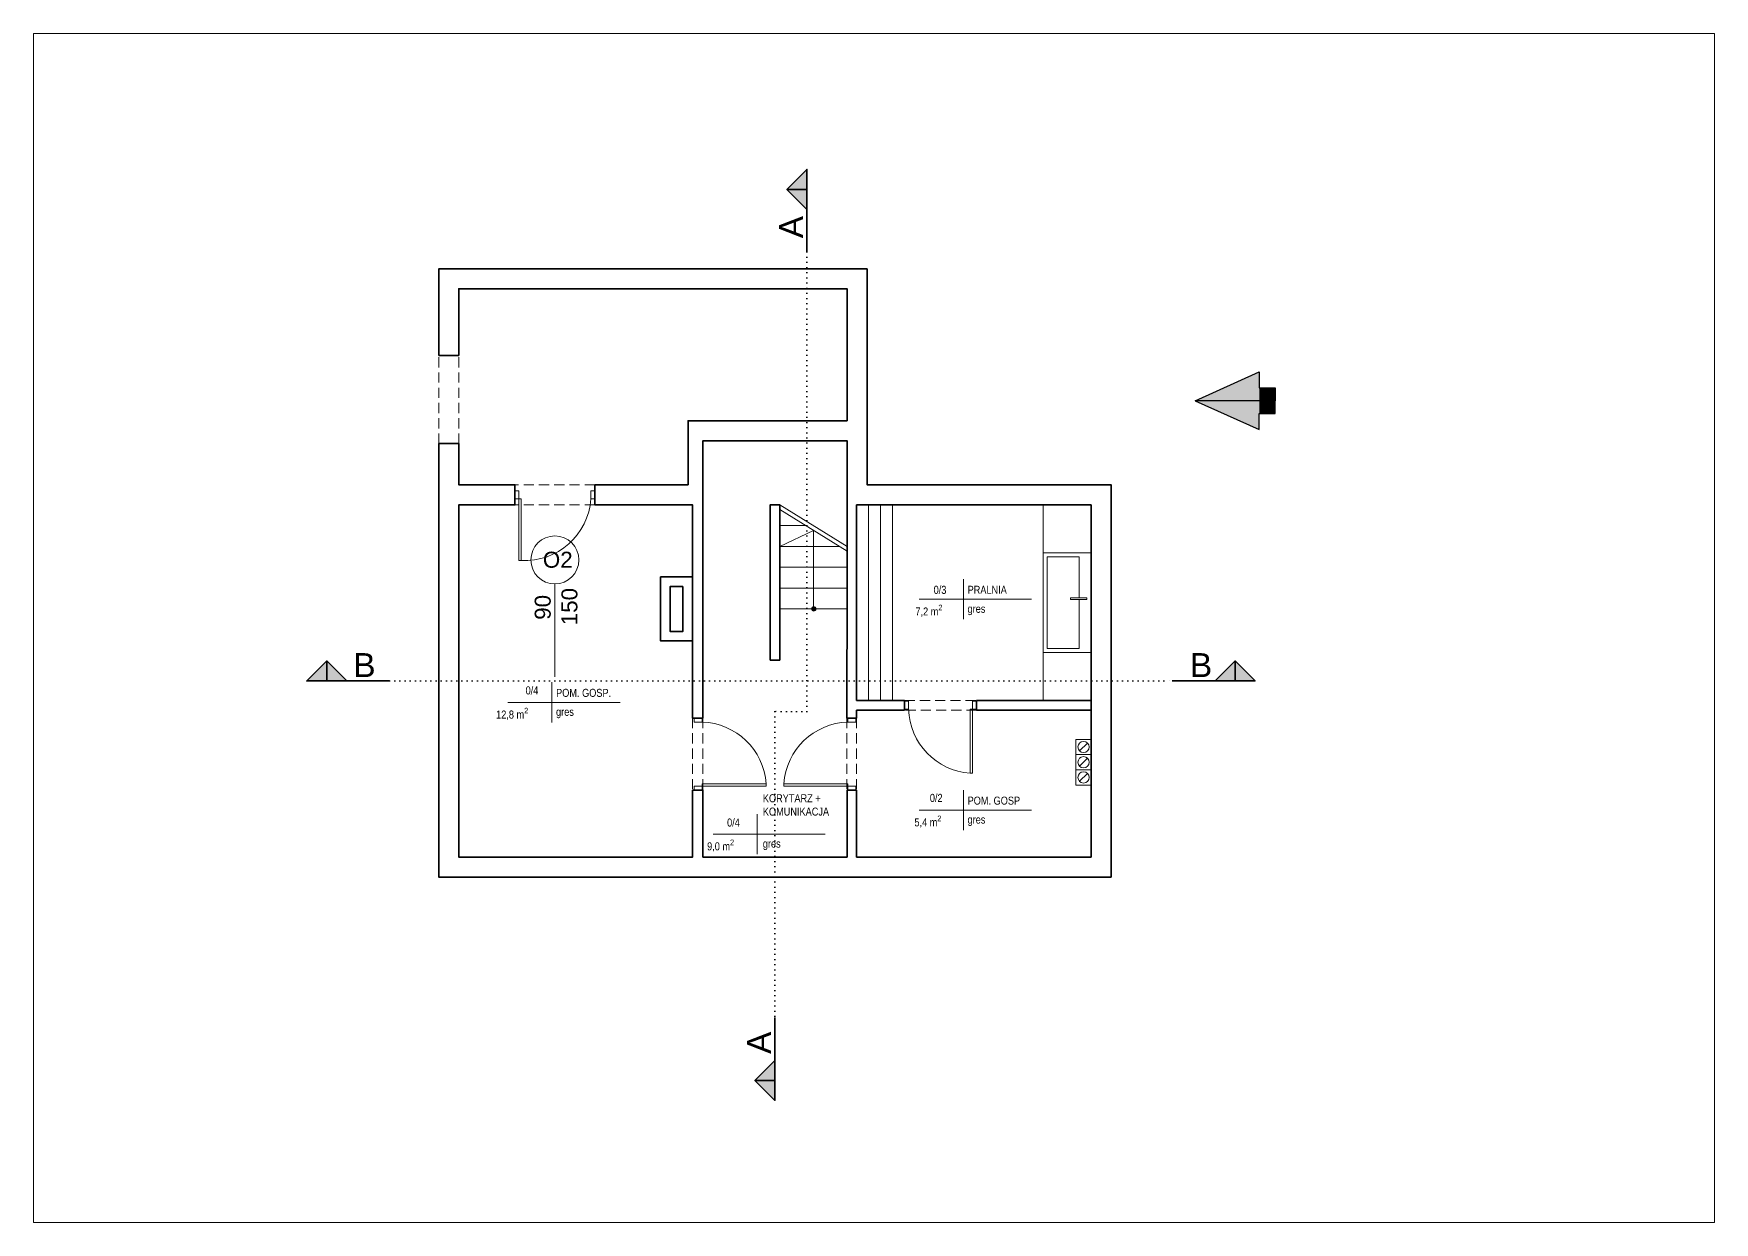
# Model space of a CAD drawing. Header units: millimetres. Extents: x -2481 to 45049, y -11067 to 11055.
# Drawn here: x 2479 to 4579, y 6752 to 8237 of the extents above; entities that cross this region are included whole.
import ezdxf

# ---------------------------------------------------------------- set-up
doc = ezdxf.new("R2010")
doc.units = ezdxf.units.MM
doc.linetypes.add('DASHED', pattern=[19.05, 12.7, -6.35])
doc.linetypes.add('DOT', pattern=[6.35, 0, -6.35])
for name, color, linetype, lineweight in [('A-ELEWACJA CIENKA', 11, 'Continuous', 13), ('A-meble', 254, 'Continuous', 5), ('A-murowane', 3, 'Continuous', 35), ('A-p.widokowa', 6, 'Continuous', 15), ('A-pod', 6, 'DASHED', 15), ('A-schody', 2, 'Continuous', 5), ('A-stolarka', 1, 'Continuous', 5), ('A17_OPIS_WARSTW', 22, 'Continuous', 9), ('B-linia przekrojowa', 255, 'DOT', 30), ('B-opis', 7, 'Continuous', 0)]:
    doc.layers.add(name, color=color, linetype=linetype, lineweight=lineweight)
doc.styles.get("Standard").update_dxf_attribs({"font": 'arial.ttf'})

# ---------------------------------------------------------------- blocks, each defined once
blk = doc.blocks.new('A$C443F3476')
at = {"layer": 'A-p.widokowa'}
for p, q in [((19, 57), (0, 57)), ((4.6, 52.4), (14.4, 42.6)), ((19, 57), (19, 0)), ((19, 38), (0, 38)), ((4.6, 33.4), (14.4, 23.6)), ((19, 19), (0, 19)), ((19, 0), (0, 0)), ((4.6, 14.4), (14.4, 4.6))]:
    blk.add_line(p, q, dxfattribs=at)
for centre in [(9.5, 47.5), (9.5, 28.5), (9.5, 9.5)]:
    blk.add_circle(centre, 7, dxfattribs=at)
blk = doc.blocks.new('A$C03B87020')
at = {"layer": 'A-stolarka'}
for points in [[(0, 5), (5, 5), (5, -5), (0, -5)], [(95, 5), (100, 5), (100, -5), (95, -5)], [(5, -5), (8, -5), (8, -82), (5, -82)]]:
    blk.add_lwpolyline(points, close=True, dxfattribs=at)
blk.add_arc((12.5, 0.6), 82.7, 266.8709, 356.1505, dxfattribs=at)
blk = doc.blocks.new('A$C4D3D61A9')
at = {"layer": 'A-stolarka'}
for points in [[(5, 5), (8, 5), (8, 85), (5, 85)], [(0, -5), (5, -5), (5, 5), (0, 5)], [(85, -5), (90, -5), (90, 5), (85, 5)]]:
    blk.add_lwpolyline(points, close=True, dxfattribs=at)
blk.add_arc((2.1, 2.2), 83, 1.9196, 85.8911, dxfattribs=at)
blk = doc.blocks.new('A$C560A2D75')
at = {"layer": 'A-murowane'}
h = blk.add_hatch(color=256, dxfattribs=at)
h.dxf.hatch_style = 1
h.paths.add_polyline_path([(-78.5, 25), (-53.5, 0), (-103.5, 0)])
blk.add_line((-103.5, 0), (0, 0), dxfattribs=at)
blk.add_lwpolyline([(-78.5, 0), (-78.5, 25), (-53.5, 0), (-103.5, 0), (-78.5, 25)], dxfattribs=at)
blk = doc.blocks.new('A$C5F224DCF')
at = {"layer": 'B-linia przekrojowa'}
blk.add_line((-481.5, 0), (496.3, 0), dxfattribs=at)
at = {"layer": 'A17_OPIS_WARSTW'}
blk.add_blockref('A$C560A2D75', (-481.5, 0), dxfattribs=at)
at = {"layer": 'A17_OPIS_WARSTW', "xscale": -1}
blk.add_blockref('A$C560A2D75', (496.3, 0), dxfattribs=at)
at = {"layer": 'B-opis', "char_height": 30, "attachment_point": 1}
for insert in [(-526.9, 34.8), (518.4, 34.8)]:
    blk.add_mtext_dynamic_manual_height_columns('B', width=13.143, gutter_width=12.5, heights=[0], dxfattribs=dict(at, insert=insert))
blk = doc.blocks.new('A$C3B5F2327')
at = {"layer": 'B-linia przekrojowa'}
blk.add_lwpolyline([(-485, 289.1), (-485, -388.3), (-525, -388.3), (-525, -790.9)], dxfattribs=at)
at = {"layer": 'A17_OPIS_WARSTW', "xscale": -1, "rotation": 90}
blk.add_blockref('A$C560A2D75', (-485, 185.6), dxfattribs=at)
at = {"layer": 'A17_OPIS_WARSTW', "rotation": 90}
blk.add_blockref('A$C560A2D75', (-525, -770.6), dxfattribs=at)
at = {"layer": 'B-opis', "char_height": 30, "rotation": 90}
for insert, attachment_point in [((-519.8, 230.9), 3), ((-559.8, -816), 1)]:
    blk.add_mtext_dynamic_manual_height_columns('A', width=13.143, gutter_width=12.5, heights=[0], dxfattribs=dict(at, insert=insert, attachment_point=attachment_point))

msp = doc.modelspace()

# ---------------------------------------------------------------- hatches: boundary and pattern name
at = {"layer": 'A-schody'}
h = msp.add_hatch(color=256, dxfattribs=at)
h.dxf.hatch_style = 1
edge = h.paths.add_edge_path()
edge.add_arc((3453.6, 7518.19), 2.76, 0, 360)

# ---------------------------------------------------------------- linework, layer by layer
msp.add_line((4030.14, 7778.15), (3930.14, 7778.15))
msp.add_line((4030.14, 7778.15), (3930.14, 7778.15))
for points in [[(3930.14, 7778.15), (4010.14, 7814.15), (4010.14, 7794.15), (4030.14, 7794.15), (4030.14, 7778.15)], [(3930.14, 7778.15), (4010.14, 7742.15), (4010.14, 7762.15), (4030.14, 7762.15), (4030.14, 7778.15)]]:
    msp.add_lwpolyline(points)
for points in [[(3930.14, 7778.15), (4010.14, 7814.15), (4010.14, 7778.15)], [(4030.14, 7794.15), (4010.14, 7794.15), (4030.14, 7778.15), (4010.14, 7778.15)], [(3930.14, 7778.15), (4010.14, 7742.15), (4010.14, 7778.15)], [(4030.14, 7762.15), (4010.14, 7762.15), (4030.14, 7778.15), (4010.14, 7778.15)]]:
    msp.add_solid(points)
at = {"layer": 'A-ELEWACJA CIENKA'}
for p, q in [((3800.14, 7463.76), (3800.14, 7588.15)), ((3800.14, 7208.15), (3800.14, 7428.15))]:
    msp.add_line(p, q, dxfattribs=at)
at = {"layer": 'A-meble'}
for p, q in [((3522.14, 7403.76), (3522.14, 7648.15)), ((3537.14, 7403.76), (3537.14, 7648.15)), ((3552.14, 7403.76), (3552.14, 7648.15)), ((3740.14, 7588.15), (3740.14, 7648.15)), ((3740.14, 7463.76), (3740.14, 7588.15)), ((3740.14, 7588.15), (3800.14, 7588.15)), ((3740.14, 7463.76), (3800.14, 7463.76)), ((3740.14, 7463.76), (3740.14, 7403.76))]:
    msp.add_line(p, q, dxfattribs=at)
msp.add_lwpolyline([(3785.14, 7529.76), (3785.14, 7468.76), (3745.14, 7468.76), (3745.14, 7583.15), (3785.14, 7583.15), (3785.14, 7532.15)], dxfattribs=at)
msp.add_lwpolyline([(3794.86, 7532.15), (3774.53, 7532.15), (3774.53, 7529.76), (3794.86, 7529.76)], close=True, dxfattribs=at)
at = {"layer": 'A-murowane'}
for p, q in [((3010.14, 7834.65), (2985.14, 7834.65)), ((3010.14, 7724.65), (2985.14, 7724.65)), ((3180.14, 7648.15), (3180.14, 7673.15)), ((3567.14, 7403.76), (3567.14, 7391.76)), ((3657.14, 7403.76), (3657.14, 7391.76)), ((3495.14, 7291.76), (3495.14, 7208.15)), ((3507.14, 7291.76), (3495.14, 7291.76)), ((3315.14, 7208.15), (3495.14, 7208.16))]:
    msp.add_line(p, q, dxfattribs=at)
for points in [[(2985.14, 7834.65), (2985.14, 7942.84), (3520.14, 7942.84), (3520.14, 7673.15), (3825.14, 7673.15), (3825.14, 7183.15), (3629.64, 7183.15), (2985.14, 7183.15), (2985.14, 7661.65)], [(3010.14, 7834.65), (3010.14, 7918.15), (3495.14, 7918.15), (3495.15, 7753.15), (3296.65, 7753.15), (3296.64, 7673.15), (3180.14, 7673.15)], [(3495.14, 7678.15), (3495.15, 7728.15), (3315.15, 7728.15), (3315.14, 7381.85), (3302.14, 7381.85), (3302.14, 7648.15), (3180.14, 7648.15)], [(3495.22, 7728.15), (3495.22, 7553.76), (3495.13, 7381.76), (3507.14, 7381.76), (3507.14, 7391.76)], [(2985.14, 7661.65), (2985.14, 7724.65)], [(3010.14, 7724.65), (3010.14, 7673.15), (3080.14, 7673.15), (3080.14, 7648.15), (3010.14, 7648.15), (3010.14, 7208.15), (3092.64, 7208.15), (3302.14, 7208.15), (3302.14, 7291.85)], [(3507.14, 7291.76), (3507.14, 7208.15), (3627.64, 7208.15), (3800.14, 7208.15), (3800.14, 7648.15), (3627.64, 7648.15), (3507.14, 7648.15), (3507.14, 7403.76), (3567.14, 7403.76)], [(3302.14, 7558.11), (3302.14, 7478.11), (3262.14, 7478.11), (3262.14, 7558.11), (3302.14, 7558.11)], [(3657.14, 7403.76), (3800.14, 7403.76)], [(3507.14, 7391.76), (3567.14, 7391.76)], [(3657.14, 7391.76), (3800.14, 7391.76)], [(3302.64, 7291.85), (3315.14, 7291.85), (3315.14, 7208.15)]]:
    msp.add_lwpolyline(points, dxfattribs=at)
for points in [[(3399.14, 7454.15), (3399.14, 7648.15), (3411.14, 7648.15), (3411.14, 7454.15)], [(3290.14, 7546.11), (3290.14, 7490.11), (3274.14, 7490.11), (3274.14, 7546.11)]]:
    msp.add_lwpolyline(points, close=True, dxfattribs=at)
at = {"layer": 'A-p.widokowa', "color": 251, "ltscale": 5}
msp.add_line((3180.14, 7648.15), (3180.14, 7673.15), dxfattribs=at)
msp.add_lwpolyline([(2478.87, 6751.79), (4578.87, 6751.79), (4578.87, 8236.79), (2478.87, 8236.79)], close=True, dxfattribs=at)
at = {"layer": 'A-pod'}
for p, q in [((2985.14, 7724.65), (2985.14, 7834.65)), ((3010.14, 7724.65), (3010.14, 7834.65)), ((3180.14, 7673.15), (3080.14, 7673.15)), ((3180.14, 7648.15), (3080.14, 7648.15)), ((3567.14, 7403.76), (3657.14, 7403.76)), ((3302.14, 7381.85), (3302.1, 7291.85)), ((3315.14, 7381.86), (3315.1, 7291.86)), ((3495.13, 7381.76), (3495.09, 7291.76)), ((3507.14, 7381.76), (3507.14, 7291.76)), ((3657.14, 7391.76), (3567.14, 7391.76))]:
    msp.add_line(p, q, dxfattribs=at)
at = {"layer": 'A-schody'}
for p, q in [((3495.21, 7596.18), (3411.14, 7648.12)), ((3495.21, 7590.31), (3411.14, 7642.24)), ((3443.66, 7622.15), (3411.14, 7622.15)), ((3453.17, 7616.28), (3411.14, 7596.15)), ((3485.69, 7596.19), (3411.14, 7596.19)), ((3495.14, 7570.19), (3411.14, 7570.19)), ((3495.14, 7544.19), (3411.14, 7544.19)), ((3495.14, 7406.15), (3495.22, 7553.76)), ((3411.14, 7518.19), (3495.14, 7518.19))]:
    msp.add_line(p, q, dxfattribs=at)
msp.add_lwpolyline([(3453.15, 7515.46), (3453.17, 7616.28)], dxfattribs=at)
msp.add_circle((3453.6, 7518.19), 2.76, dxfattribs=at)
at = {"layer": 'B-opis'}
for p, q in [((3130.14, 7433.49), (3130.14, 7549.35)), ((3640.51, 7505.14), (3640.51, 7555.14)), ((3585.48, 7530.14), (3725.72, 7530.14)), ((3126.35, 7376.42), (3126.35, 7426.42)), ((3071.32, 7401.42), (3211.56, 7401.42)), ((3640.51, 7241.79), (3640.51, 7291.79)), ((3585.48, 7266.79), (3725.72, 7266.79)), ((3382.78, 7211.79), (3382.78, 7261.79)), ((3327.76, 7236.79), (3468, 7236.79))]:
    msp.add_line(p, q, dxfattribs=at)
msp.add_circle((3130.14, 7579.35), 30, dxfattribs=at)

# ---------------------------------------------------------------- block references
at = {"layer": 'A-ELEWACJA CIENKA'}
msp.add_blockref('A$C03B87020', (3080.14, 7660.65), dxfattribs=at)
at = {"layer": 'A-p.widokowa', "color": 251, "ltscale": 5}
for name, p in [('A$C3B5F2327', (3930.14, 7778.15)), ('A$C5F224DCF', (3405.14, 7428.15))]:
    msp.add_blockref(name, p, dxfattribs=at)
at = {"layer": 'A-stolarka'}
for p, rotation in [((3657.14, 7397.76), 180), ((3501.14, 7291.76), 90.00000000000001)]:
    msp.add_blockref('A$C4D3D61A9', p, dxfattribs=dict(at, rotation=rotation))
at = {"layer": 'A-stolarka', "xscale": -1, "rotation": 270}
msp.add_blockref('A$C4D3D61A9', (3309.15, 7291.76), dxfattribs=at)
at = {"layer": 'A17_OPIS_WARSTW', "xscale": -1}
msp.add_blockref('A$C443F3476', (3800.14, 7298.15), dxfattribs=at)

# ---------------------------------------------------------------- texts
at = {"layer": 'B-opis', "attachment_point": 1}
for s, width, insert, char_height in [('O2', 13.1429, (3115.13, 7589.58), 20), ('{\\fArial Narrow|b0|i0|c0|p34;0/\\fArial Narrow|b0|i0|c238|p34;3}', 11.8184, (3603.38, 7547), 10), ('{\\fArial Narrow|b0|i0|c0|p34;PRALNIA}', 11.8184, (3645.82, 7547), 10), ('\\A1;{\\fArial Narrow|b0|i0|c0|p34; \\fArial Narrow|b0|i0|c238|p34;7\\fArial Narrow|b0|i0|c0|p34;,\\fArial Narrow|b0|i0|c238|p34;2\\fArial Narrow|b0|i0|c0|p34; m\\H0.7x;\\S2^ ;}', 62.6674, (3577.44, 7523.31), 10), ('{\\fArial Narrow|b0|i0|c0|p34;gres}', 71.5609, (3645.78, 7523.31), 10), ('{\\fArial Narrow|b0|i0|c0|p34;0/\\fArial Narrow|b0|i0|c238|p34;4}', 11.8184, (3093.59, 7421.34), 10), ('{\\fArial Narrow|b0|i0|c238|p34;POM. GOSP.}', 112.7447, (3131.66, 7418.28), 10), ('\\A1;{\\fArial Narrow|b0|i0|c0|p34; \\fArial Narrow|b0|i0|c238|p34;12\\fArial Narrow|b0|i0|c0|p34;,\\fArial Narrow|b0|i0|c238|p34;8\\fArial Narrow|b0|i0|c0|p34; m\\H0.7x;\\S2^ ;}', 91.7474, (3053.54, 7394.58), 10), ('{\\fArial Narrow|b0|i0|c0|p34;gres}', 71.5609, (3131.63, 7394.58), 10), ('{\\fArial Narrow|b0|i0|c0|p34;0/2}', 11.8184, (3598.65, 7287.03), 10), ('{\\fArial Narrow|b0|i0|c238|p34;KORYTARZ + KOMUNIKACJA}', 85.9539, (3390, 7286.61), 10), ('{\\fArial Narrow|b0|i0|c238|p34;POM. GOSP}', 110.2647, (3645.82, 7283.65), 10), ('{\\fArial Narrow|b0|i0|c0|p34;0/\\fArial Narrow|b0|i0|c238|p34;4}', 11.8184, (3345.32, 7256.25), 10), ('\\A1;{\\fArial Narrow|b0|i0|c0|p34; 5,\\fArial Narrow|b0|i0|c238|p34;4\\fArial Narrow|b0|i0|c0|p34; m\\H0.7x;\\S2^ ;}', 62.6674, (3576.19, 7259.96), 10), ('{\\fArial Narrow|b0|i0|c0|p34;gres}', 71.5609, (3645.78, 7259.96), 10), ('\\A1;{\\fArial Narrow|b0|i0|c0|p34; \\fArial Narrow|b0|i0|c238|p34;9\\fArial Narrow|b0|i0|c0|p34;,\\fArial Narrow|b0|i0|c238|p34;0\\fArial Narrow|b0|i0|c0|p34; m\\H0.7x;\\S2^ ;}', 83.0919, (3317.18, 7229.96), 10), ('{\\fArial Narrow|b0|i0|c0|p34;gres}', 71.5609, (3389.97, 7229.96), 10)]:
    msp.add_mtext_dynamic_manual_height_columns(s, width=width, gutter_width=12.5, heights=[0], dxfattribs=dict(at, insert=insert, char_height=char_height))
at = {"layer": 'B-opis', "insert": (3104.93, 7512.24), "char_height": 20, "attachment_point": 1, "rotation": 90}
msp.add_mtext_dynamic_manual_height_columns('\\pi-7.7191;90\\P\\pi-14.547;150', width=13.1429, gutter_width=12.5, heights=[0], dxfattribs=at)

doc.saveas('drawing.dxf')
